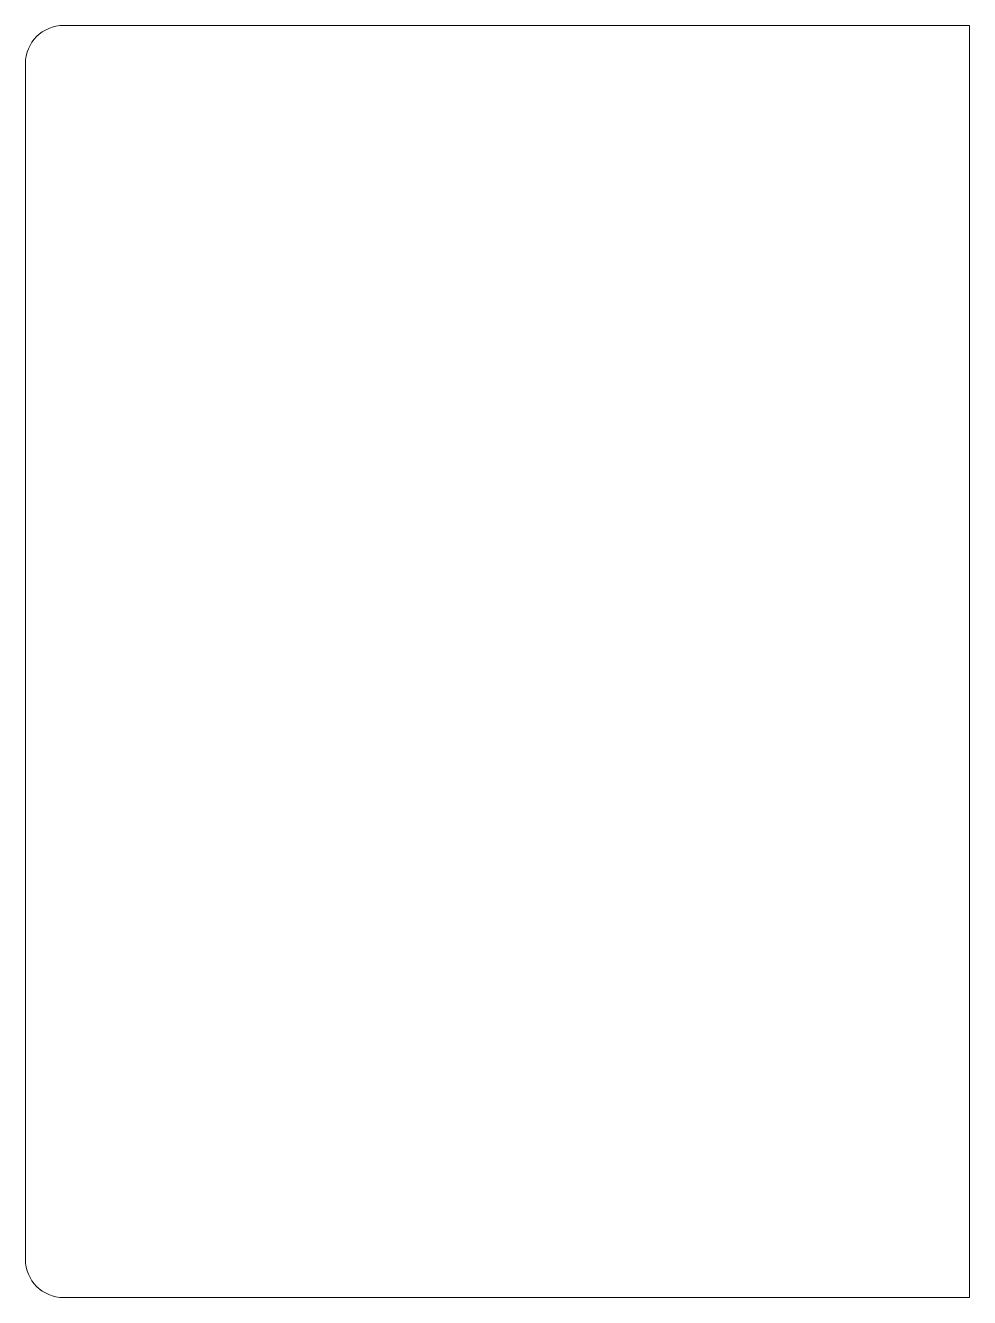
# Model space of a CAD drawing. Header units: millimetres. Extents: x 0 to 148, y -194 to 6.
import ezdxf

# ---------------------------------------------------------------- set-up
doc = ezdxf.new("R2010")
doc.units = ezdxf.units.MM
doc.layers.add('IV_OUTER_PROFILE', color=7, linetype='Continuous', lineweight=5)

msp = doc.modelspace()

# ---------------------------------------------------------------- linework, layer by layer
at = {"layer": 'IV_OUTER_PROFILE'}
for p, q in [((6, 6), (148.44, 6)), ((148.44, 6), (148.44, -194)), ((0, -188), (0, 0)), ((148.44, -194), (6, -194))]:
    msp.add_line(p, q, dxfattribs=at)
for centre, start, end in [((6, 0), 90, 180), ((6, -188), 180, 270)]:
    msp.add_arc(centre, 6, start, end, dxfattribs=at)

doc.saveas('drawing.dxf')
